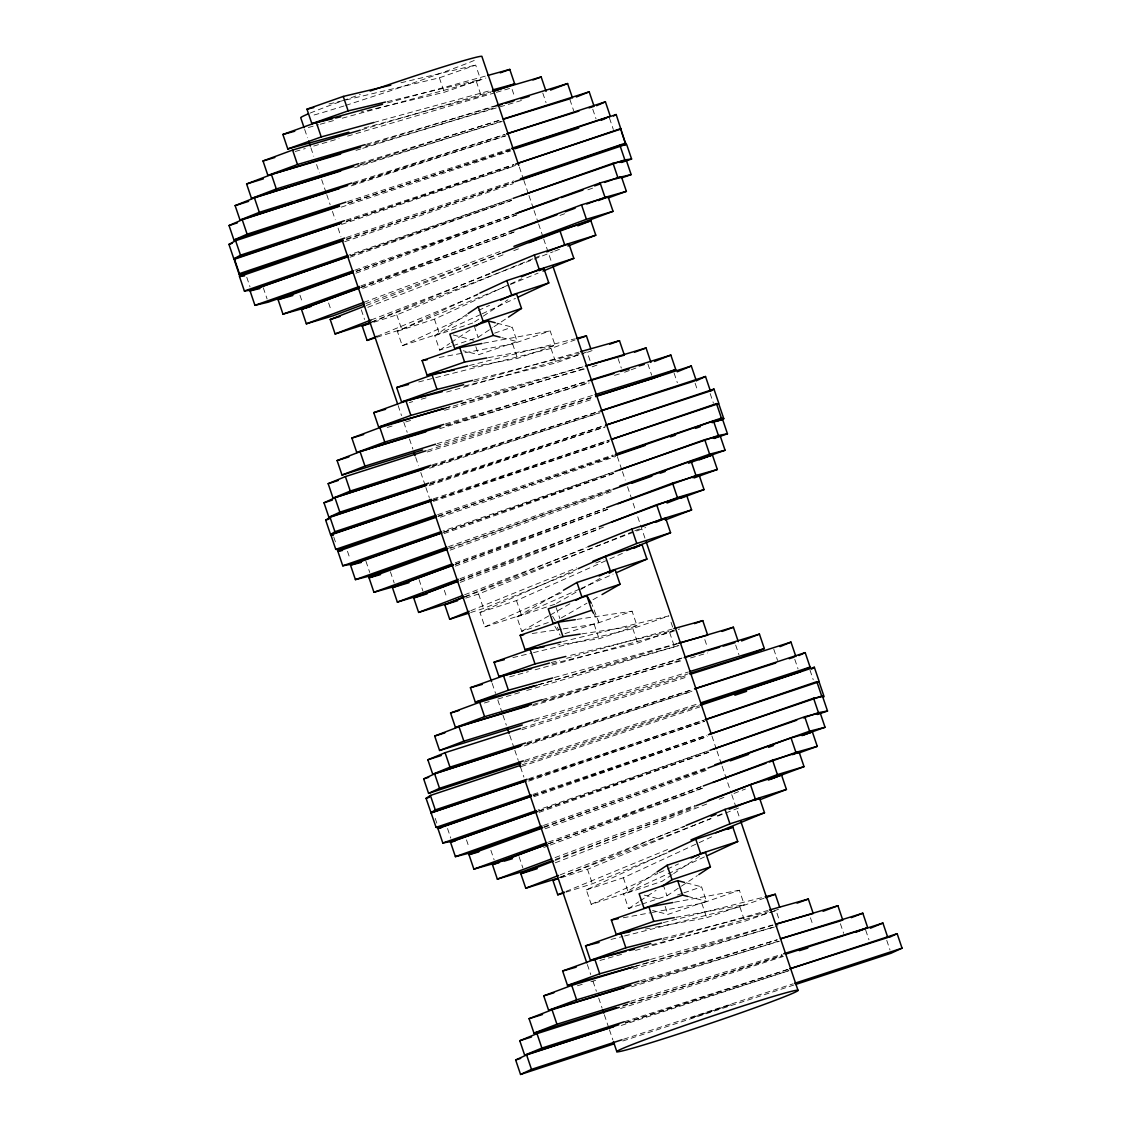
<?xml version="1.0" encoding="UTF-8"?>
<svg xmlns="http://www.w3.org/2000/svg" width="1131" height="1131" viewBox="0 0 1131 1131"><rect width="100%" height="100%" fill="white"/><g stroke="black" fill="none" stroke-linecap="round" stroke-linejoin="round"><path stroke-width="0.75" stroke-dasharray="5 3.75" d="M451.354 346.242L439.662 350.143L434.771 335.681L466.636 314.517M474.61 321.911L481.848 317.09M483.305 316.129L507.932 299.772M439.662 350.143L449.799 343.414M451.255 342.439L471.528 328.965M453.022 345.69L478.06 337.321L492.536 327.707M493.993 326.732L507.027 318.08M640.245 904.701L628.553 908.603L623.662 894.14L655.528 872.962M672.196 874.588L662.059 881.318L623.662 894.14M673.652 873.613L699.721 856.294M628.553 908.603L638.704 901.859M640.146 900.898L656.079 890.309M641.913 904.136L666.951 895.78L697.375 875.564M548.281 622.531L521.73 631.352L516.839 616.904L561.966 591.075M556.509 603.36L579.072 590.439M580.571 589.576L603.134 576.669M521.73 631.352L548.804 615.858M550.316 614.995L569.854 603.813M561.4 617.823L586.975 603.176M592.983 599.741L600.504 595.429M480.562 314.531L439.323 333.631L402.268 345.747L397.377 331.298L478.286 293.82M397.377 331.298L434.431 319.168L508.992 284.644M510.576 283.909L521.674 278.763M402.268 345.747L467.315 315.634M478.413 310.488L489.525 305.342M482.159 313.796L515.467 298.358M704.415 856.945L628.256 892.218L591.202 904.333L586.31 889.871L667.219 852.406M586.31 889.871L623.365 877.755L713.788 835.88M591.202 904.333L657.832 873.471M659.415 872.736L665.763 869.81M667.347 869.075L678.459 863.928M579.326 589.194L521.391 615.01L484.86 626.899L479.968 612.451L576.513 569.416M479.968 612.451L516.499 600.561L608.224 559.675M609.835 558.968L624.326 552.508M484.86 626.899L562.093 592.488M580.938 588.488L613.129 574.138M371.943 321.925L490.501 273.052M373.739 322.264L396.797 314.885L539.699 255.959M376.835 336.388L477.522 294.866M376.976 337.236L401.689 329.347L508.865 285.153M510.491 284.475L538.102 273.094M559.393 877.67L684.439 826.111M561.132 877.713L587.484 869.287L710.904 818.406M717.407 815.72L723.897 813.048M565.91 891.454L668.223 849.268M566.023 892.175L592.375 883.749L667.078 852.944M464.318 596.857L586.31 547.461M465.718 598.115L478.597 594.015L633.134 531.457M634.76 530.792L639.651 528.827M470.835 610.655L576.57 567.847M470.623 612.564L483.502 608.478L576.216 570.943M595.74 563.04L603.869 559.746M366.303 305.497L500.779 253.316M367.858 307.293L503.974 254.475M513.813 250.658L518.733 248.749M371.194 319.96L490.911 273.504M371.109 322.392L553.144 251.746M554.784 251.11L561.344 248.566M555.293 860.38L696.343 805.654M555.222 862.826L709.377 802.996M719.217 799.179L724.137 797.27M733.977 793.453L745.456 789M560.198 874.843L684.835 826.478M560.114 877.274L710.989 818.731M717.549 816.186L740.508 807.265M459.681 580.302L597.564 527.385M460.19 582.38L599.713 528.841M464.587 594.765L586.042 548.153M465.081 596.843L645.645 527.555M360.761 287.217L507.395 232.505M362.669 288.476L514.237 231.912M364.012 302.288L500.75 251.266M365.921 303.546L501.005 253.132M624.595 372.255L629.543 370.417M631.183 369.795L637.771 367.335M455.058 564.256L604.986 508.314M455.326 566.136L608.535 508.964M459.964 578.719L598.341 527.074M460.218 580.599L603.544 527.103M548.464 843.754L703.326 785.974M543.785 847.472L548.719 845.635M550.373 845.013L705.235 787.233M555.01 857.609L695.042 805.343M555.264 859.475L695.296 807.223M521.419 100.503L362.599 147.581M356.109 271.398L513.813 214.211M355.883 273.193L516.895 214.805M361.001 285.846L507.084 232.887M360.775 287.642L515.156 231.671M559.972 215.427L564.949 213.618M592.093 350.61L587.272 352.363L590.523 362.005M592.163 366.826L598.596 364.479M450.392 548.337L611.404 489.949M450.152 550.133L614.501 490.543M455.284 562.786L604.675 508.625M455.058 564.581L607.771 509.219M543.672 827.595L706.352 768.613M545.114 828.783L706.126 770.409M548.577 842.058L702.945 786.073M548.337 843.853L704.387 787.275M342.283 118.204L476.335 81.446L485.892 78.011M364.14 128.001L481.226 95.895L490.783 92.459M535.133 669.792L669.665 632.568L679.604 628.992M538.314 684.722L677.865 645.829M435.689 377.641L551.009 348.433L575.17 339.88M464.318 386.081L555.901 362.895L586.494 352.052M443.649 532.178L613.271 472.108L442.942 531.047M444.115 533.563L613.737 473.493M448.54 546.641L611.518 488.917M447.339 548.62L611.984 490.303M538.639 810.969L708.275 750.899L537.988 809.994M539.105 812.369L708.741 752.285M543.544 825.432L706.507 767.709M544.011 826.818L706.974 769.108M624.552 936.001L739.872 906.793L764.033 898.24M651.484 944.88L744.764 921.256L772.148 911.558M773.745 910.992L778.58 909.282M329.022 103.953L439.379 77.827L475.684 65.075L480.576 79.523L444.271 92.29L361.086 111.983M349.946 255.747L511.452 198.971L349.521 254.772M349.875 257.303L511.382 200.526M354.837 270.21L514.69 214.013M356.435 271.171L516.273 214.975M587.866 189.81L592.87 188.057M533.464 652.629L632.809 628.596L668.873 615.886L562.673 641.588M552.055 663.77L637.7 643.044L673.765 630.349L567.564 656.051M439.21 357.481L512.612 343.923L550.175 330.888L555.081 345.337L517.517 358.371L469.704 367.207M438.05 516.584L613.341 455.765M440.411 517.235L615.716 456.415M443.635 532.263L613.935 473.182M533.083 795.531L706.719 735.291M533.79 796.761L707.412 736.521M538.681 811.224L708.967 752.129M652.304 912.406L701.814 903.273L739.377 890.238L744.269 904.701L706.705 917.722L652.078 927.816M346.284 239.73L513.163 182.232M344.686 241.737L513.22 183.66M351.246 255.62L511.438 200.413M563.196 628.907L594.171 624.298L632.088 611.207L636.993 625.655L599.062 638.761L557.753 644.896M494.586 333.15L512.258 327.142L517.15 341.604L478.583 354.724L463.229 350.751M432.706 500.227L609.666 439.987M433.413 501.401L608.704 441.74M437.598 514.676L612.889 455.015M438.319 515.863L613.61 456.203M528.021 779.952L703.312 720.291M528.743 781.139L704.033 721.479M532.913 794.414L706.536 735.32M533.634 795.602L707.257 736.507M677.469 895.031L682.29 893.391M683.887 892.84L701.573 886.831L706.465 901.294L667.898 914.413L652.545 910.441M564.991 633.614L598.794 622.163L592.135 604.732M346.553 221.323L513.827 164.758M341.562 224.433L515.524 165.621M346.439 237.468L513.7 180.918M346.468 238.895L513.728 182.331M434.771 335.681L473.168 322.872L478.06 337.321M430.176 483.814L603.784 425.85M429.172 485.595L604.449 427.066M433.399 498.828L608.676 440.312M432.395 500.609L609.34 441.528M522.211 764.782L699.156 705.702M521.207 766.564L699.82 706.917M528.771 778.693L704.048 720.164M529.435 779.895L704.712 721.38M347.952 203.467L510.576 149.546M341.279 207.143L510.604 150.989M346.143 220.149L513.785 164.561M346.171 221.591L515.496 165.451M516.839 616.904L555.01 604.223L559.902 618.671M432.198 465.915L599.868 411.062M429.639 468.234L598.992 412.843M430.388 482.569L603.092 426.062M429.497 484.351L605.552 426.74M526.848 743.689L692.851 689.387M524.289 746.008L691.96 691.154M525.038 760.343L697.742 703.835M524.162 762.11L698.534 705.065M625.528 1022.565L788.166 969.352M621.287 1025.435L788.957 970.582M623.718 1039.205L793.071 983.814M622.828 1040.987L793.849 985.044M352.688 183.872L504.992 134.433M351.218 185.866L505.204 135.876M347.542 201.587L509.883 148.882M347.754 203.043L510.095 150.338M345.676 105.437L389.007 91.258A95.697 3.167 -18.7 0 0 477.056 59.222M427.674 450.279L593.916 397.137M427.249 452.018L593.492 398.875M432.565 464.742L598.808 411.599M432.141 466.467L600.066 412.787M522.31 727.996L688.553 674.854M521.886 729.735L688.129 676.592M527.202 742.459L693.444 689.316M526.792 744.184L693.02 691.041M622.63 1006.251L782.157 955.257M620.537 1008.513L783.415 956.444M624.171 1021.788L788.731 969.182M625.429 1022.975L788.307 970.907M360.407 164.292L500.043 120.07M354.583 167.798L500.934 121.427M353.536 182.487L504.935 134.518M352.745 184.381L505.826 135.89M445.755 425.044L590.212 380.143M439.591 428.734L589.095 382.264M437.202 443.677L593.436 395.129M436.085 445.798L593.987 396.727M641.079 982.104L777.138 939.819M631.55 986.84L779.372 940.893M630.844 1001.26L782.03 954.281M623.011 1005.473L628.044 1003.904M629.727 1003.381L782.595 955.879M344.008 105.975L325.615 111.644A95.697 3.167 -18.7 0 1 311.689 115.645M365.666 145.56L496.919 105.254M355.996 150.395L361.043 148.84M362.726 148.331L495.661 107.502M360.464 163.118L500.128 120.225M357.523 165.889L502.249 121.441M543.375 700.697L683.477 657.521M532.574 705.857L682.813 659.557M534.765 719.316L688.369 671.984M534.101 721.366L687.705 674.019M445.586 407.952L452.329 405.93M460.741 403.414L583.723 366.614L461.702 401.067M387.254 427.476L393.998 425.454M405.789 421.92L412.518 419.912M444.525 410.327L586.042 367.999M445.43 423.913L590.311 380.567M446.052 425.793L589.251 382.957M614.529 375.393L621.258 373.386M634.067 966.736L773.901 924.904M577.418 985.765L584.162 983.744M590.905 981.722L597.635 979.715M633.021 969.126L777.902 925.78M640.655 980.69L777.11 939.861M634.548 984.592L779.429 941.246M538.907 684.722L677.596 643.723M484.393 703.015L491.165 701.008M497.923 699.015L519.907 692.511M526.678 690.518L678.897 645.518M542.102 699.679L682.488 658.185M533.266 704.472L682.106 660.476M690.56 657.973L707.483 652.969M361.92 129.669L490.444 91.865M295.149 151.526L305.285 148.543M313.739 146.055L339.116 138.59M347.57 136.116L494.685 92.841M496.382 92.346L511.594 87.865L514.859 97.506M366.826 144.132L497.032 105.833M473.748 381.826L578.803 352.165M409.351 402.594L412.744 401.632M421.213 399.243L427.985 397.334M446.632 392.061L583.879 353.324M444.752 408.447L585.377 368.734M662.61 940.186L767.666 910.526M599.911 960.473L621.937 954.253M635.495 950.422L776.135 910.724L779.386 920.365M650.565 959.427L772.558 924.988M635.297 966.326L774.24 927.095M551.207 662.582L559.718 660.221M566.532 658.341L672.111 629.119M509.586 676.861L528.318 671.673M554.388 677.511L677.017 643.581M387.608 102.921L486.019 75.933M308.339 127.506L318.532 124.707M320.229 124.24L335.497 120.056M373.838 122.487L490.925 90.395M469.407 365.525L574.562 338.89M418.724 381.939L433.993 378.065M474.313 379.988L579.454 353.353M663.36 922.599L763.425 897.251M610.98 939.437L622.856 936.426M663.162 938.348L768.317 911.713M512.909 657.606L531.754 653.054M400.982 82.761L475.684 65.075M387.198 101.634L480.576 79.523M483.601 343.174L550.175 330.888M488.493 357.636L555.081 345.337M674.5 902.213L739.377 890.238M623.28 917.778L650.594 912.731M675.985 917.312L744.269 904.701M645.25 929.074L650.367 928.127M577.022 619.392L632.088 611.207M532.206 633.516L561.471 629.161M581.914 633.855L636.993 625.655M496.905 323.169L512.258 327.142M501.796 337.632L517.15 341.604M453.22 334.974L473.691 340.261M686.22 882.859L701.573 886.831M687.705 896.431L706.465 901.294M644.246 895.102L659.585 899.074M593.521 613.242L598.794 622.163M552.635 616.324L555.264 620.792M554.883 626.32L560.156 635.24M809.994 670.132L813.246 679.773M710.155 393.56L713.421 403.202M794.782 659.302L798.048 668.944M609.51 118.189L613.313 129.443M886.761 940.37L890.012 950.012M695.098 383.183L697.813 391.213M592.771 109.24L596.037 118.868M773.774 649.208L777.577 660.462M865.696 930.149L868.961 939.79M674.09 373.103L677.356 382.745M569.897 99.585L573.714 110.824M840.39 923.716L843.655 933.344M647.893 363.998L651.696 375.238M735.673 645.038L738.939 654.679M542.781 93.025L546.047 102.667M810.446 917.807L813.175 925.837M618.049 358.414L621.315 368.056M704.811 639.623L707.539 647.653M519.327 167.035L523.285 178.755M523.865 180.423L528.389 193.811M528.955 195.493L533.493 208.882M534.058 210.55L538.017 222.27M538.582 223.938L543.12 237.326M543.686 239.009L551.617 262.434M617.328 456.571L621.866 469.959M622.432 471.641L625.259 480.011M627.521 486.698L635.452 510.138M637.728 516.825L645.094 538.582M711.936 736.069L716.46 749.457M717.026 751.14L721.564 764.528M722.129 766.196L731.192 792.972M731.757 794.641L739.688 818.081M671.036 622.319L672.676 627.14M669.665 632.568L674.557 647.031M476.335 81.446L481.226 95.895M551.009 348.433L555.901 362.895M739.872 906.793L744.764 921.256M632.809 628.596L637.7 643.044M439.379 77.827L444.271 92.29M512.612 343.923L517.517 358.371M701.814 903.273L706.705 917.722M594.171 624.298L599.062 638.761M663.148 884.527L666.951 895.78M475.868 346.694L478.583 354.724M665.184 906.383L667.898 914.413M557.442 627.21L558.53 630.419M434.431 319.168L439.323 333.631M623.365 877.755L628.256 892.218M516.499 600.561L521.391 615.01M587.484 869.287L592.375 883.749M396.797 314.885L401.689 329.347M478.597 594.015L483.502 608.478M304.663 129.386L307.491 137.756M310.898 147.808L313.725 156.177M316.567 164.546L319.394 172.902M321.656 179.603L326.195 192.991M326.76 194.659L330.153 204.711M332.429 211.398L335.257 219.767M338.084 228.137L340.926 236.506M398.14 405.548L401.533 415.586M403.795 422.273L407.202 432.325M409.464 439.012L412.872 449.049M415.699 457.419L418.527 465.788M420.789 472.489L425.327 485.878M425.892 487.546L429.299 497.598M492.169 683.364L495.576 693.402M497.838 700.103L502.376 713.491M502.942 715.16L506.335 725.211M509.742 735.249L514.266 748.637M514.831 750.305L518.238 760.357M520.5 767.044L523.893 777.082M587.342 964.531L590.75 974.569M593.012 981.27L596.405 991.307M598.681 998.009L602.074 1008.046M604.336 1014.747L608.874 1028.136M609.439 1029.804L612.832 1039.841M361.298 309.837L364.564 319.479M444.313 590.297L447.042 598.327M519.072 856.704L522.875 867.944M328.612 302.995L331.341 311.025M419.078 579.666L422.881 590.905M490.868 850.258L494.134 859.899M299.984 295.262L302.698 303.292M390.393 571.791L394.21 583.045M466.481 839.881L469.209 847.925M365.949 561.245L369.752 572.498M447.523 828.486L450.788 838.128M263.283 287.741L267.1 298.98M347.471 551.278L350.186 559.308M435.209 818.349L437.386 824.782M246.77 277.279L250.036 286.906M333.801 537.112L335.426 541.919M310.177 113.072A95.697 3.167 -18.7 0 1 360.365 94.439M691.932 1017.646L691.182 1018.098L731.418 1004.512L691.932 1017.646"/><path stroke-width="1.5" d="M468.078 313.556L478.229 306.812L516.613 293.989L521.504 308.452L508.469 317.118M475.882 326.081L483.121 321.275L521.504 308.452M430.727 501.16L330.577 534.61L325.686 520.147L330.026 517.263L426.839 484.93M330.577 534.61L334.917 531.711L431.731 499.393M711.06 390.987L713.958 389.064L718.849 403.527L612.012 439.196M530.298 796.733L438.475 827.991L436.085 827.369L426.062 798.33L430.402 795.446L520.543 765.348M527.103 779.245L435.294 809.895L430.953 812.779L526.099 781.012M811.436 669.17L814.334 667.248L819.226 681.71L705.716 719.613M656.984 872.001L667.12 865.257L705.504 852.449L710.409 866.897L698.817 874.602M661.875 886.464L672.012 879.72L710.409 866.897M563.464 590.212L576.994 582.465L615.165 569.784L620.057 584.232L602.017 594.567M609.142 573.219L613.666 570.646M575.877 600.363L581.885 596.914L620.057 584.232M339.456 223.825L233.848 258.843L228.943 244.381L235.63 240.719L339.569 206.252M233.848 258.843L240.521 255.182L344.46 220.715M613.525 115.998L616.197 114.528L625.796 144.443L522.084 179.504M479.869 293.085L506.829 280.601L543.884 268.471L548.789 282.934L518.648 296.887M539.134 270.677L543.884 268.471M500.623 300.196L511.735 295.05L548.789 282.934M426.147 485.439L328.895 517.263L324.003 502.8L334.946 497.725L428.847 467.004M328.895 517.263L339.851 512.187L428.706 483.121M696.116 380.85L705.504 376.496L710.395 390.958L606.442 424.973M520.797 763.213L428.578 793.382L423.687 778.92L434.629 773.858L521.829 745.329M428.578 793.382L439.535 788.307L523.37 760.88M798.938 655.528L805.187 652.629L810.079 667.092L799.136 672.153L700.216 704.514M668.803 851.671L695.777 839.188L732.831 827.058L737.723 841.521L707.582 855.474M728.067 829.263L732.831 827.058M691.154 858.047L700.669 853.636L737.723 841.521M614.444 1043.729L520.557 1074.45L515.665 1059.987L526.608 1054.926L618.827 1024.757M520.557 1074.45L531.499 1069.375L622.036 1039.757M889.334 937.316L897.152 933.697L902.057 948.16L891.101 953.221L795.531 984.493M578.125 568.709L605.481 556.509L642.026 544.619L646.918 559.082L616.338 572.71M633.982 548.21L642.026 544.619M599.105 575.99L610.372 570.971L646.918 559.082M339.385 205.757L233.947 239.998L229.042 225.536L242.232 219.739L347.669 185.498M233.947 239.998L247.124 234.188L345.874 202.138M596.617 105.692L605.41 101.832L610.302 116.281L511.565 148.345M601.522 120.155L605.905 118.218M375.336 337.773L367.094 340.403L362.203 325.94L370.318 322.589M492.126 272.373L534.341 254.97L568.935 243.914L573.827 258.363L542.979 271.087M367.094 340.403L376.835 336.388M521.377 276.784L539.233 269.418L573.827 258.363M423.743 469.153L333.065 498.149L328.174 483.686L345.393 476.589L425.991 450.817M333.065 498.149L350.285 491.052L430.883 465.279M677.229 371.816L691.31 366.006L696.201 380.468M520.062 746.333L432.749 774.254L427.857 759.792L445.077 752.695L520.628 728.534M432.749 774.254L449.968 767.157L525.533 742.996M780.037 646.635L790.979 642.111L795.885 656.574M564.369 892.698L557.781 894.805L552.889 880.342L557.767 878.335M686.065 825.446L725.028 809.372L759.622 798.316L764.514 812.765L715.796 832.854M754.759 800.324L759.622 798.316M557.781 894.805L564.284 892.133M690.956 839.895L729.933 823.835L764.514 812.765M613.666 1026.736L524.671 1055.181L519.779 1040.732L536.999 1033.635L619.279 1007.325M524.671 1055.181L541.89 1048.084L624.171 1021.788M870.389 928.212L882.915 923.052L887.807 937.5L790.413 968.645M469.012 613.087L449.686 619.223L444.794 604.76L464.318 596.857M587.95 546.81L631.861 529.025L665.678 518.281L670.57 532.743L626.645 550.528M655.909 522.239L665.678 518.281M449.686 619.223L469.209 611.32M592.842 561.259L636.753 543.488L670.57 532.743M339.286 188.651L240.041 220.078L235.135 205.63L254.433 197.868L353.692 166.427M240.041 220.078L259.324 212.331L351.854 183.01M576.329 96.997L589.194 91.823L594.086 106.286L589.039 107.883M371.109 322.392L335.115 333.956L330.224 319.507L364.663 306.133M502.418 252.68L559.817 230.399L590.891 220.743L595.783 235.206L567.903 246.021M577.771 225.832L590.891 220.743M335.115 333.956L371.194 319.96M546.669 251.86L564.708 244.862L595.783 235.206M422.641 449.982L342.014 475.034L337.123 460.571L360.082 451.665L440.708 426.613M342.014 475.034L364.974 466.128L435.534 444.2M654.453 361.453L670.853 355.092L675.744 369.54L652.785 378.461L595.669 396.203M556.834 878.547L525.759 888.217L520.854 873.754L553.653 861.016M696.343 805.654L750.461 784.645L781.535 774.989L786.427 789.452L760.188 799.631M768.416 780.079L781.535 774.989M525.759 888.217L558.558 875.479M711.074 816.299L715.994 814.377M729.113 809.287L755.352 799.108L786.427 789.452M616.282 1007.565L533.973 1033.14L529.082 1018.678L552.041 1009.771L630.999 985.242M533.973 1033.14L556.933 1024.234L629.175 1001.783M851.332 917.651L862.812 913.198L867.703 927.646L856.224 932.114M463.441 597.479L448.668 603.148L418.626 612.408L413.734 597.946L458.041 580.938M599.204 526.763L656.659 504.709L686.701 495.449L691.592 509.911L665.339 519.991M667.007 503.012L686.701 495.449M418.626 612.408L462.947 595.401M641.857 526.735L661.55 519.171L691.592 509.911M522.282 724.999L439.577 750.489L434.686 736.041L458.974 726.71L531.556 704.344M439.577 750.489L463.866 741.173L533.069 719.839M741.611 640.952L759.424 634.109L764.33 648.572L740.027 657.889L689.387 673.496M340.7 171.05L251.506 198.448L246.615 183.985L271.426 174.499L360.619 147.115M251.506 198.448L276.317 188.962L358.781 163.642M550.543 90.07L567.592 83.553L572.498 98.001M364.267 304.168L332.966 315.846L306.345 323.805L301.454 309.343L359.121 287.825M509.035 231.883L581.532 204.838L608.139 196.865L613.044 211.327L529.011 242.684M598.257 200.555L606.499 197.487M306.345 323.805L364.012 302.288M513.926 246.346L586.423 219.287L613.044 211.327M443.734 424.422L384.78 442.065L356.774 452.513L351.868 438.05L379.889 427.603L443.903 408.447M634.533 352.264L646.055 347.966L650.947 362.429M456.924 581.829L423.969 594.114L397.349 602.088L392.457 587.625L453.418 564.878M606.626 507.706L672.535 483.107L699.156 475.147L704.048 489.596L680.975 498.205M692.554 477.607L699.156 475.147M397.349 602.088L458.309 579.341M611.532 522.154L677.427 497.569L704.048 489.596M551.97 860.705L523.964 871.153L497.343 879.126L492.452 864.664L546.824 844.376L495.222 863.109L473.875 869.131L468.983 854.683L542.018 828.189M703.326 785.974L772.53 760.145L799.136 752.186L804.042 766.634L771.088 778.934M792.548 754.646L799.136 752.186M497.343 879.126L551.716 858.839M708.218 800.423L777.421 774.608L804.042 766.634M624.439 987.617L548.62 1010.294L543.728 995.846L571.735 985.384L634.067 966.736M548.62 1010.294L576.626 999.846L638.958 981.199M823.085 911.289L837.915 905.747L842.807 920.21M528.191 705.97L455.454 727.473L450.562 713.011L479.714 702.224L537.211 685.23M455.454 727.473L484.605 716.686L542.102 699.679M722.087 631.423L733.411 627.224L738.303 641.687M365.129 144.627L297.481 164.518L267.906 175.432L263.014 160.97L292.59 150.055L360.238 130.164M532.955 79.976L541.169 76.95L546.075 91.413M359.107 288.249L304.338 308.113L282.976 314.135L278.085 299.673L352.787 272.599M515.467 213.618L600.123 182.925L621.47 176.888L626.376 191.351L608.11 197.967M616.494 178.698L621.47 176.888M282.976 314.135L359.347 286.454M520.359 228.08L556.876 214.833M565.175 211.822L575.142 208.217M586.763 204.004L605.014 197.374L626.376 191.351M444.752 408.447L378.659 427.094L373.767 412.645L405.972 400.968L463.583 384.696M378.659 427.094L410.864 415.416L461.702 401.067M609.807 344.192L619.477 340.685L624.369 355.148L587.088 365.666M453.39 565.189L395.299 586.254L373.937 592.276L369.045 577.828L447.07 549.539M613.073 489.355L691.083 461.066L712.431 455.03L717.337 469.492L694.095 477.918M699.156 459.85L712.431 455.03M373.937 592.276L451.962 563.987M617.964 503.804L695.975 475.515L717.337 469.492M708.02 768.006L791.021 737.921L812.369 731.884L817.261 746.347L798.995 752.963M802.402 735.503L812.369 731.884M473.875 869.131L546.909 842.652M712.912 782.468L766.026 763.213M769.349 762.011L795.913 752.369L817.261 746.347M631.918 967.274L567.522 985.454L562.63 970.992L594.835 959.328L650.749 943.537M567.522 985.454L599.727 973.777L648.869 959.908M797.058 903.132L808.34 899.046L813.231 913.509L775.951 924.027M348.871 132.186L287.783 148.939L282.891 134.476L316.341 122.459L382.518 104.321M287.783 148.939L321.232 136.922L373.838 122.487M500.227 72.851L509.784 69.415L514.676 83.878L493.964 91.314M534.921 685.669L475.317 702.153L470.411 687.69L503.521 675.773L549.496 663.049M475.317 702.153L508.413 690.221L552.691 677.978M694.491 623.619L702.775 620.636L707.667 635.099L678.713 643.115M442.278 391.665L401.576 401.986L396.684 387.523L432.099 374.969L467.711 365.949M578.379 338.735L586.438 335.893L590.792 348.744M401.576 401.986L436.99 389.432L472.617 380.412M614.939 471.514L704.74 439.705L720.164 435.803L725.07 450.251L688.482 463.215M713.52 438.149L720.164 435.803M436.382 517.164L337.872 551.334L342.764 565.797L351.812 564.129L441.967 532.842L350.511 565.161L355.417 579.623L446.872 547.22M619.83 485.977L709.632 454.167L725.07 450.251M447.339 548.62L370.841 575.707L355.417 579.623M631.932 483.234L651.894 476.179M660.207 473.225L665.198 471.457M542.343 827.411L470.835 852.732L455.397 856.648L450.506 842.185L536.985 811.563M709.929 750.305L804.721 716.729L820.159 712.827L825.05 727.29L801.766 735.532M816.836 714L820.159 712.827M455.397 856.648L541.876 826.026M714.834 764.768L809.626 731.192L825.05 727.29M730.258 760.852L748.552 754.377M768.515 747.308L773.505 745.541M661.479 938.772L625.853 947.792L590.439 960.346L585.547 945.884L620.961 933.329L661.663 923.023M765.645 897.675L775.301 894.253L779.655 907.104M332.231 118.826L311.859 123.647L306.953 109.184L343.259 96.432L390.789 85.164M311.859 123.647L348.15 110.88L385.501 102.044M353.098 272.345L268.174 302.189L254.942 305.328L250.05 290.879L348.277 256.341M513.121 198.392L613.03 163.274L626.263 160.135L631.155 174.598L621.173 178.104M619.604 162.468L626.263 160.135M254.942 305.328L353.183 270.79M518.012 212.854L557.979 198.802M561.301 197.628L582.96 190.022M594.609 185.922L599.6 184.169M604.604 182.416L617.922 177.723L631.155 174.598M531.499 668.746L498.969 676.621L494.063 662.172L530.128 649.463L560.962 641.998M498.969 676.621L535.02 663.925L565.853 656.461M454.351 370.035L427.037 375.082L422.132 360.633L459.695 347.599L481.891 343.499M427.037 375.082L464.601 362.047L486.782 357.947M615.01 455.185L713.52 421.001L722.568 419.332L727.459 433.795L714.099 438.432M717.549 421.071L722.568 419.332M342.764 565.797L441.274 531.627M619.901 469.648L718.411 435.463L727.459 433.795M537.013 811.804L451.863 841.337L442.815 843.005L437.923 828.556L531.414 796.111M708.388 734.712L813.571 698.223L822.619 696.555L827.51 711.003L817.487 714.481M442.815 843.005L536.32 810.574M713.279 749.174L796.761 720.207M803.434 717.888L818.462 712.671L827.51 711.003M674.274 917.623L653.789 921.397L616.225 934.432L611.334 919.984L648.897 906.949L672.804 902.538M347.91 256.765L251.124 290.13L244.395 290.992L239.489 276.544L342.947 240.889M514.831 181.653L619.958 145.432L626.687 144.556L631.593 159.019L621.569 162.468M244.395 290.992L347.853 255.337M521.391 195.536L624.849 159.881L631.593 159.019M543.983 646.946L525.053 649.76L520.161 635.297L558.092 622.206L575.297 619.647M525.053 649.76L562.984 636.668L580.189 634.109M495.194 322.731L488.38 320.964L449.813 334.083L454.704 348.546L493.272 335.426L500.1 337.194M436.637 516.429L338.141 549.963L335.751 549.341L330.86 534.878L431.024 500.793M611.334 439.422L716.503 403.626L718.892 404.248L723.783 418.696L712.106 422.683M335.751 549.341L435.93 515.241M616.225 453.884L721.394 418.088L723.783 418.696M616.946 455.072L645.32 445.402M670.372 436.891L675.377 435.181M695.409 428.366L700.414 426.656M431.194 812.906L524.685 781.097M704.981 719.726L816.836 681.654L819.226 682.276L824.117 696.738L821.728 696.116L709.872 734.189M436.085 827.369L531.245 794.98M684.509 882.42L677.695 880.653L639.128 893.773L644.02 908.235L682.587 895.116L687.705 896.431M591.259 603.233L586.862 595.811L548.238 608.888L553.13 623.351L591.753 610.259L593.521 613.242M343.117 240.026L239.419 275.087L234.513 260.625L234.485 259.211L341.534 223.019M515.496 164.193L620.877 128.566L620.905 129.994M239.419 275.087L239.39 273.66L344.757 238.033M520.387 178.656L625.768 143.029M605.453 425.298L713.958 389.064M325.686 520.147L329.022 519.03M700.824 705.15L814.334 667.248M426.062 798.33L429.398 797.214M734.867 695.226L746.559 691.324M512.244 148.995L616.197 114.528M228.943 244.381L232.307 243.264M517.15 163.458L621.089 128.991M601.551 410.511L705.504 376.496M324.003 502.8L332.387 500.058M694.519 688.836L805.187 652.629M423.687 778.92L428.72 777.28M701.093 702.747L810.079 667.092M789.848 968.8L897.152 933.697M515.665 1059.987L520.684 1058.347M794.74 983.263L902.057 948.16M605.41 101.832L506.674 133.882L578.945 111.078M229.042 225.536L237.411 222.821M515.114 148.712L578.704 128.057M362.203 325.94L370.431 323.31M595.599 396.599L691.31 366.006M328.174 483.686L338.254 480.463M600.49 411.062L694.519 381.006M690.235 674.316L790.979 642.111M427.857 759.792L441.288 755.494M695.127 688.779L775.725 663.02M789.169 658.723L794.202 657.111M552.889 880.342L557.837 878.773M785.522 954.182L882.915 923.052M519.779 1040.732L531.542 1036.971M503.408 118.995L589.194 91.823M235.135 205.63L248.594 201.36M444.794 604.76L457.673 600.66M330.224 319.507L340.035 316.454M590.212 380.143L670.853 355.092M337.123 460.571L348.885 456.924M595.104 394.606L675.744 369.54M520.854 873.754L537.211 868.665M780.503 938.772L862.812 913.198M529.082 1018.678L542.527 1014.507M783.712 953.758L867.703 927.646M799.391 950.662L807.788 948.047M496.919 105.254L567.592 83.553M246.615 183.985L263.438 178.825M503.493 119.193L570.816 98.524M413.734 597.946L427.08 593.832M685.16 656.998L759.424 634.109M434.686 736.041L444.808 732.916M690.051 671.461L764.33 648.572M301.454 309.343L311.435 306.36M585.406 366.105L646.055 347.966M351.868 438.05L363.673 434.53M590.311 380.567L613.893 373.513M620.636 371.491L629.048 368.975M639.156 365.949L644.218 364.436M358.456 452.004L425.836 431.844M392.457 587.625L409.097 582.649M492.452 864.664L499.11 862.67M504.101 861.186L512.414 858.698M775.583 924.395L837.915 905.747M543.728 995.846L553.837 992.82M780.475 938.857L841.125 920.719M679.293 643.228L733.411 627.224M450.562 713.011L459.03 710.508M684.184 657.677L704.486 651.682M707.865 650.678L719.698 647.186M723.091 646.183L734.924 642.677M492.141 91.371L541.169 76.95M263.014 160.97L274.847 157.492M497.032 105.833L502.107 104.335M505.486 103.345L513.941 100.857M520.698 98.864L529.152 96.375M271.284 174.443L340.615 154.056M278.085 299.673L292.872 295.502M580.5 351.684L619.477 340.685M373.767 412.645L385.629 409.295M369.045 577.828L380.539 574.576M468.983 854.683L478.837 851.897M769.363 910.045L808.34 899.046M562.63 970.992L576.188 967.175M673.822 628.652L702.775 620.636M470.411 687.69L482.343 684.396M487.715 75.466L509.784 69.415M282.891 134.476L294.767 131.224M492.621 89.929L514.676 83.878M576.259 338.466L586.438 335.893M396.684 387.523L408.545 384.512M352.066 564.765L361.326 562.418M450.506 842.185L455.143 841.012M765.122 896.826L775.301 894.253M585.547 945.884L599.105 942.448M592.135 959.908L626.051 951.312M629.444 950.464L634.533 949.178M494.063 662.172L504.341 659.684M306.953 109.184L313.754 107.572M335.624 118.02L340.714 116.804M250.05 290.879L259.974 288.518M422.132 360.633L427.264 359.686M337.872 551.334L342.396 550.5M437.923 828.556L440.949 827.991M611.334 919.984L618.162 918.711M617.936 934.121L629.882 931.916M520.161 635.297L523.611 634.788M239.489 276.544L244.55 275.879M330.86 534.878L333.249 535.5M816.836 681.654L821.728 696.116M716.503 403.626L721.394 418.088M813.571 698.223L818.462 712.671M621.442 131.592L625.796 144.443M713.52 421.001L718.411 435.463M619.958 145.432L624.849 159.881M804.721 716.729L809.626 731.192M613.03 163.274L617.922 177.723M704.74 439.705L709.632 454.167M791.021 737.921L795.913 752.369M600.123 182.925L605.014 197.374M691.083 461.066L695.975 475.515M772.53 760.145L777.421 774.608M581.532 204.838L586.423 219.287M672.535 483.107L677.427 497.569M656.659 504.709L661.55 519.171M750.461 784.645L755.352 799.108M559.817 230.399L564.708 244.862M518.761 165.366L481.933 56.578A95.697 3.167 -18.7 0 0 370.091 91.046M552.748 265.785L616.763 454.902M646.225 541.933L710.805 732.718M740.819 821.431L798.034 990.459A95.697 3.167 -18.7 0 1 660.122 1039.856A95.697 3.167 -18.7 0 1 664.109 1032.716A95.697 3.167 -18.7 0 1 798.034 990.459M631.861 529.025L636.753 543.488M725.028 809.372L729.933 823.835M534.341 254.97L539.233 269.418M605.481 556.509L610.372 570.971M506.829 280.601L511.735 295.05M695.777 839.188L700.669 853.636M586.862 595.811L591.753 610.259M488.38 320.964L493.272 335.426M576.994 582.465L581.885 596.914M677.695 880.653L682.587 895.116M478.229 306.812L483.121 321.275M667.12 865.257L672.012 879.72M558.092 622.206L562.984 636.668M459.695 347.599L464.601 362.047M648.897 906.949L653.789 921.397M343.259 96.432L348.15 110.88M530.128 649.463L535.02 663.925M432.099 374.969L436.99 389.432M620.961 933.329L625.853 947.792M316.341 122.459L321.232 136.922M503.521 675.773L508.413 690.221M405.972 400.968L410.864 415.416M594.835 959.328L599.727 973.777M304.098 127.718L300.705 117.681A95.697 3.167 -18.7 0 1 308.48 113.779M308.636 141.106L310.332 146.125M342.057 239.857L397.575 403.866M414.003 452.4L415.134 455.751M429.865 499.266L491.603 681.696M507.466 728.548L509.162 733.567M518.804 762.025L520.5 767.044M525.024 780.432L586.777 962.863M602.639 1009.729L603.77 1013.065M613.398 1041.524L616.805 1051.561M479.714 702.224L484.605 716.686M292.59 150.055L297.481 164.518M571.735 985.384L576.626 999.846M379.889 427.603L384.78 442.065M458.974 726.71L463.866 741.173M271.426 174.499L276.317 188.962M552.041 1009.771L556.933 1024.234M360.082 451.665L364.974 466.128M445.077 752.695L449.968 767.157M254.433 197.868L259.324 212.331M536.999 1033.635L541.89 1048.084M345.393 476.589L350.285 491.052M434.629 773.858L439.535 788.307M526.608 1054.926L531.499 1069.375M242.232 219.739L247.124 234.188M334.946 497.725L339.851 512.187M430.402 795.446L435.294 809.895M330.026 517.263L334.917 531.711M235.63 240.719L240.521 255.182M234.485 259.211L239.39 273.66"/></g></svg>
